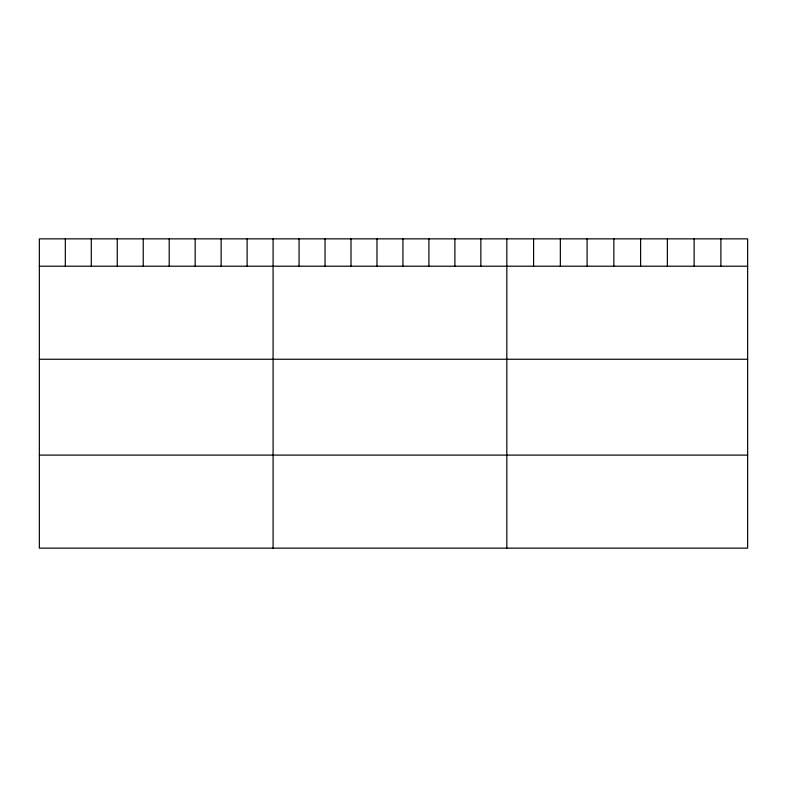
<?xml version="1.0" encoding="UTF-8"?>
<svg xmlns="http://www.w3.org/2000/svg" width="787" height="787" viewBox="0 0 787 787"><rect width="100%" height="100%" fill="white"/><g stroke="black" fill="none" stroke-linecap="round" stroke-linejoin="round"><path stroke-width="1.18" d="M747.65 266.213L747.65 548.146L39.35 548.146L39.35 238.855L747.65 238.855L747.65 266.213L39.35 266.213M39.35 359.256L747.65 359.256M39.35 455.112L747.65 455.112M720.892 238.855L720.892 266.213M694.134 238.855L694.134 266.213M667.376 238.855L667.376 266.213M640.618 238.855L640.618 266.213M613.86 238.855L613.86 266.213M587.102 238.855L587.102 266.213M560.344 238.855L560.344 266.213M533.586 238.855L533.586 266.213M506.828 238.855L506.828 548.146M480.857 238.855L480.857 266.213M454.886 238.855L454.886 266.213M428.915 238.855L428.915 266.213M402.944 238.855L402.944 266.213M376.973 238.855L376.973 266.213M351.002 238.855L351.002 266.213M325.031 238.855L325.031 266.213M299.06 238.855L299.06 266.213M273.089 238.855L273.089 548.146M247.118 238.855L247.118 266.213M221.147 238.855L221.147 266.213M195.176 238.855L195.176 266.213M169.205 238.855L169.205 266.213M143.234 238.855L143.234 266.213M117.263 238.855L117.263 266.213M91.292 238.855L91.292 266.213M65.321 238.855L65.321 266.213"/></g></svg>
